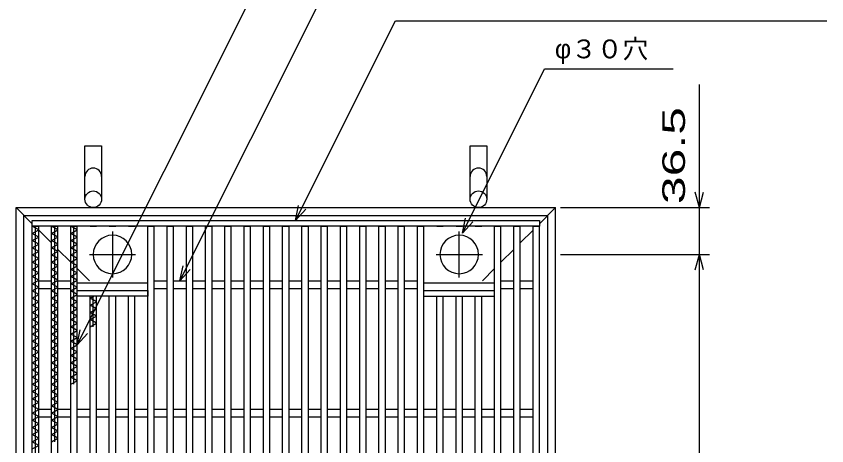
# Model space of a CAD drawing. Units: millimetres, scale not verified. Extents: x -1456 to 1385, y -1026 to 843.
# Drawn here: x -890 to -259, y 143 to 478 of the extents above; entities that cross this region are included whole.
import ezdxf
from ezdxf.enums import TextEntityAlignment as Align

# ---------------------------------------------------------------- set-up
doc = ezdxf.new("R2010")
doc.units = ezdxf.units.MM
doc.header["$LTSCALE"] = 8
doc.linetypes.add('CHAIN', pattern=[18.5, 12, -1.5, 3.5, -1.5])
doc.linetypes.add('DASHED', pattern=[7.5, 6, -1.5])
for name, color, linetype, lineweight in [('16', 3, 'Continuous', 25), ('19', 6, 'Continuous', 25), ('22', 4, 'Continuous', 25)]:
    doc.layers.add(name, color=color, linetype=linetype, lineweight=lineweight)
doc.styles.add('ベクトル', font='')
doc.styles.get('ベクトル').set_extended_font_data('ベクトル')

msp = doc.modelspace()

# ---------------------------------------------------------------- linework, layer by layer
at = {"layer": '16'}
for p, q in [((-878, 318.5), (-483, 318.5)), ((-878, 314), (-878, 318.5)), ((-483, 318.5), (-483, 314)), ((-483, 314), (-878, 314)), ((-878, -77), (-878, 314)), ((-878, 314), (-873, 314)), ((-873, 311.2), (-878, 314)), ((-878, 308.4), (-873, 311.2)), ((-875.5, 101.2), (-875.5, 314)), ((-873, -77), (-873, 314)), ((-863, -77), (-863, 314)), ((-863, 314), (-858, 314)), ((-858, 311.2), (-863, 314)), ((-863, 308.4), (-858, 311.2)), ((-860.5, 146), (-860.5, 314)), ((-858, -77), (-858, 314)), ((-848, -77), (-848, 314)), ((-848, 314), (-843, 314)), ((-843, 311.2), (-848, 314)), ((-848, 308.4), (-843, 311.2)), ((-845.5, 190.8), (-845.5, 314)), ((-843, -77), (-843, 314)), ((-833, 314), (-828, 314)), ((-818, 314), (-813, 314)), ((-803, 314), (-798, 314)), ((-788, -77), (-788, 314)), ((-788, 314), (-783, 314)), ((-783, -77), (-783, 314)), ((-773, -77), (-773, 314)), ((-773, 314), (-768, 314)), ((-768, -77), (-768, 314)), ((-758, -77), (-758, 314)), ((-758, 314), (-753, 314)), ((-753, -77), (-753, 314)), ((-743, -77), (-743, 314)), ((-743, 314), (-738, 314)), ((-738, -77), (-738, 314)), ((-728, -77), (-728, 314)), ((-728, 314), (-723, 314)), ((-723, -77), (-723, 314)), ((-713, -77), (-713, 314)), ((-713, 314), (-708, 314)), ((-708, -77), (-708, 314)), ((-698, -77), (-698, 314)), ((-698, 314), (-693, 314)), ((-693, -77), (-693, 314)), ((-683, -77), (-683, 314)), ((-683, 314), (-678, 314)), ((-678, -77), (-678, 314)), ((-668, -77), (-668, 314)), ((-668, 314), (-663, 314)), ((-663, -77), (-663, 314)), ((-653, -77), (-653, 314)), ((-653, 314), (-648, 314)), ((-648, -77), (-648, 314)), ((-638, -77), (-638, 314)), ((-638, 314), (-633, 314)), ((-633, -77), (-633, 314)), ((-623, -77), (-623, 314)), ((-623, 314), (-618, 314)), ((-618, -77), (-618, 314)), ((-608, -77), (-608, 314)), ((-608, 314), (-603, 314)), ((-603, -77), (-603, 314)), ((-593, -77), (-593, 314)), ((-593, 314), (-588, 314)), ((-588, -77), (-588, 314)), ((-578, -77), (-578, 314)), ((-578, 314), (-573, 314)), ((-573, -77), (-573, 314)), ((-563, 314), (-558, 314)), ((-548, 314), (-543, 314)), ((-533, 314), (-528, 314)), ((-518, -77), (-518, 314)), ((-518, 314), (-513, 314)), ((-513, -77), (-513, 314)), ((-503, -77), (-503, 314)), ((-503, 314), (-498, 314)), ((-498, -77), (-498, 314)), ((-488, -77), (-488, 314)), ((-488, 314), (-483, 314)), ((-483, -77), (-483, 314)), ((-873, 305.6), (-878, 308.4)), ((-878, 302.8), (-873, 305.6)), ((-858, 305.6), (-863, 308.4)), ((-863, 302.8), (-858, 305.6)), ((-843, 305.6), (-848, 308.4)), ((-848, 302.8), (-843, 305.6)), ((-873, 300), (-878, 302.8)), ((-878, 297.2), (-873, 300)), ((-873, 294.4), (-878, 297.2)), ((-858, 300), (-863, 302.8)), ((-863, 297.2), (-858, 300)), ((-858, 294.4), (-863, 297.2)), ((-843, 300), (-848, 302.8)), ((-848, 297.2), (-843, 300)), ((-843, 294.4), (-848, 297.2)), ((-878, 291.6), (-873, 294.4)), ((-873, 288.8), (-878, 291.6)), ((-863, 291.6), (-858, 294.4)), ((-858, 288.8), (-863, 291.6)), ((-848, 291.6), (-843, 294.4)), ((-843, 288.8), (-848, 291.6)), ((-878, 286), (-873, 288.8)), ((-873, 283.2), (-878, 286)), ((-863, 286), (-858, 288.8)), ((-858, 283.2), (-863, 286)), ((-848, 286), (-843, 288.8)), ((-843, 283.2), (-848, 286)), ((-878, 280.4), (-873, 283.2)), ((-873, 277.6), (-878, 280.4)), ((-863, 280.4), (-858, 283.2)), ((-858, 277.6), (-863, 280.4)), ((-848, 280.4), (-843, 283.2)), ((-843, 277.6), (-848, 280.4)), ((-878, 274.8), (-873, 277.6)), ((-873, 272), (-878, 274.8)), ((-878, 269.2), (-873, 272)), ((-873, 271.5), (-863, 271.5)), ((-863, 274.8), (-858, 277.6)), ((-858, 272), (-863, 274.8)), ((-863, 269.2), (-858, 272)), ((-858, 271.5), (-848, 271.5)), ((-848, 274.8), (-843, 277.6)), ((-843, 272), (-848, 274.8)), ((-848, 269.2), (-843, 272)), ((-783, 271.5), (-773, 271.5)), ((-768, 271.5), (-758, 271.5)), ((-753, 271.5), (-743, 271.5)), ((-738, 271.5), (-728, 271.5)), ((-723, 271.5), (-713, 271.5)), ((-708, 271.5), (-698, 271.5)), ((-693, 271.5), (-683, 271.5)), ((-678, 271.5), (-668, 271.5)), ((-663, 271.5), (-653, 271.5)), ((-648, 271.5), (-638, 271.5)), ((-633, 271.5), (-623, 271.5)), ((-618, 271.5), (-608, 271.5)), ((-603, 271.5), (-593, 271.5)), ((-588, 271.5), (-578, 271.5)), ((-513, 271.5), (-503, 271.5)), ((-498, 271.5), (-488, 271.5)), ((-873, 266.4), (-878, 269.2)), ((-878, 263.6), (-873, 266.4)), ((-873, 265.5), (-863, 265.5)), ((-858, 266.4), (-863, 269.2)), ((-863, 263.6), (-858, 266.4)), ((-858, 265.5), (-848, 265.5)), ((-843, 266.4), (-848, 269.2)), ((-848, 263.6), (-843, 266.4)), ((-843, 270), (-788, 270)), ((-783, 265.5), (-773, 265.5)), ((-768, 265.5), (-758, 265.5)), ((-753, 265.5), (-743, 265.5)), ((-738, 265.5), (-728, 265.5)), ((-723, 265.5), (-713, 265.5)), ((-708, 265.5), (-698, 265.5)), ((-693, 265.5), (-683, 265.5)), ((-678, 265.5), (-668, 265.5)), ((-663, 265.5), (-653, 265.5)), ((-648, 265.5), (-638, 265.5)), ((-633, 265.5), (-623, 265.5)), ((-618, 265.5), (-608, 265.5)), ((-603, 265.5), (-593, 265.5)), ((-588, 265.5), (-578, 265.5)), ((-573, 270), (-518, 270)), ((-513, 265.5), (-503, 265.5)), ((-498, 265.5), (-488, 265.5)), ((-873, 260.8), (-878, 263.6)), ((-878, 258), (-873, 260.8)), ((-858, 260.8), (-863, 263.6)), ((-863, 258), (-858, 260.8)), ((-843, 260.8), (-848, 263.6)), ((-848, 258), (-843, 260.8)), ((-843, 264), (-788, 264)), ((-843, 259.5), (-843, 264)), ((-788, 259.5), (-843, 259.5)), ((-833, -22.5), (-833, 259.5)), ((-833, 258), (-830.32, 259.5)), ((-830.5, 235.6), (-830.5, 259.5)), ((-828, -22.5), (-828, 259.5)), ((-818, -22.5), (-818, 259.5)), ((-813, -22.5), (-813, 259.5)), ((-803, -22.5), (-803, 259.5)), ((-798, -22.5), (-798, 259.5)), ((-788, 264), (-788, 259.5)), ((-573, 264), (-518, 264)), ((-573, 259.5), (-573, 264)), ((-573, 259.5), (-518, 259.5)), ((-563, -22.5), (-563, 259.5)), ((-558, -22.5), (-558, 259.5)), ((-548, -22.5), (-548, 259.5)), ((-543, -22.5), (-543, 259.5)), ((-533, -22.5), (-533, 259.5)), ((-528, -22.5), (-528, 259.5)), ((-518, 259.5), (-518, 264)), ((-873, 255.2), (-878, 258)), ((-878, 252.4), (-873, 255.2)), ((-858, 255.2), (-863, 258)), ((-863, 252.4), (-858, 255.2)), ((-843, 255.2), (-848, 258)), ((-848, 252.4), (-843, 255.2)), ((-828, 255.2), (-833, 258)), ((-833, 252.4), (-828, 255.2)), ((-873, 249.6), (-878, 252.4)), ((-878, 246.8), (-873, 249.6)), ((-873, 244), (-878, 246.8)), ((-858, 249.6), (-863, 252.4)), ((-863, 246.8), (-858, 249.6)), ((-858, 244), (-863, 246.8)), ((-843, 249.6), (-848, 252.4)), ((-848, 246.8), (-843, 249.6)), ((-843, 244), (-848, 246.8)), ((-828, 249.6), (-833, 252.4)), ((-833, 246.8), (-828, 249.6)), ((-828, 244), (-833, 246.8)), ((-878, 241.2), (-873, 244)), ((-873, 238.4), (-878, 241.2)), ((-863, 241.2), (-858, 244)), ((-858, 238.4), (-863, 241.2)), ((-848, 241.2), (-843, 244)), ((-843, 238.4), (-848, 241.2)), ((-833, 241.2), (-828, 244)), ((-828, 238.4), (-833, 241.2)), ((-878, 235.6), (-873, 238.4)), ((-873, 232.8), (-878, 235.6)), ((-863, 235.6), (-858, 238.4)), ((-858, 232.8), (-863, 235.6)), ((-848, 235.6), (-843, 238.4)), ((-843, 232.8), (-848, 235.6)), ((-833, 235.6), (-828, 238.4)), ((-878, 230), (-873, 232.8)), ((-873, 227.2), (-878, 230)), ((-863, 230), (-858, 232.8)), ((-858, 227.2), (-863, 230)), ((-848, 230), (-843, 232.8)), ((-843, 227.2), (-848, 230)), ((-878, 224.4), (-873, 227.2)), ((-873, 221.6), (-878, 224.4)), ((-878, 218.8), (-873, 221.6)), ((-863, 224.4), (-858, 227.2)), ((-858, 221.6), (-863, 224.4)), ((-863, 218.8), (-858, 221.6)), ((-848, 224.4), (-843, 227.2)), ((-843, 221.6), (-848, 224.4)), ((-848, 218.8), (-843, 221.6)), ((-873, 216), (-878, 218.8)), ((-878, 213.2), (-873, 216)), ((-858, 216), (-863, 218.8)), ((-863, 213.2), (-858, 216)), ((-843, 216), (-848, 218.8)), ((-848, 213.2), (-843, 216)), ((-873, 210.4), (-878, 213.2)), ((-878, 207.6), (-873, 210.4)), ((-858, 210.4), (-863, 213.2)), ((-863, 207.6), (-858, 210.4)), ((-843, 210.4), (-848, 213.2)), ((-848, 207.6), (-843, 210.4)), ((-873, 204.8), (-878, 207.6)), ((-878, 202), (-873, 204.8)), ((-873, 199.2), (-878, 202)), ((-858, 204.8), (-863, 207.6)), ((-863, 202), (-858, 204.8)), ((-858, 199.2), (-863, 202)), ((-843, 204.8), (-848, 207.6)), ((-848, 202), (-843, 204.8)), ((-843, 199.2), (-848, 202)), ((-878, 196.4), (-873, 199.2)), ((-873, 193.6), (-878, 196.4)), ((-863, 196.4), (-858, 199.2)), ((-858, 193.6), (-863, 196.4)), ((-848, 196.4), (-843, 199.2)), ((-843, 193.6), (-848, 196.4)), ((-878, 190.8), (-873, 193.6)), ((-873, 188), (-878, 190.8)), ((-863, 190.8), (-858, 193.6)), ((-858, 188), (-863, 190.8)), ((-848, 190.8), (-843, 193.6)), ((-878, 185.2), (-873, 188)), ((-873, 182.4), (-878, 185.2)), ((-863, 185.2), (-858, 188)), ((-858, 182.4), (-863, 185.2)), ((-878, 179.6), (-873, 182.4)), ((-873, 176.8), (-878, 179.6)), ((-878, 174), (-873, 176.8)), ((-863, 179.6), (-858, 182.4)), ((-858, 176.8), (-863, 179.6)), ((-863, 174), (-858, 176.8)), ((-873, 171.2), (-878, 174)), ((-878, 168.4), (-873, 171.2)), ((-873, 171.5), (-863, 171.5)), ((-858, 171.2), (-863, 174)), ((-863, 168.4), (-858, 171.2)), ((-858, 171.5), (-848, 171.5)), ((-843, 171.5), (-833, 171.5)), ((-828, 171.5), (-818, 171.5)), ((-813, 171.5), (-803, 171.5)), ((-798, 171.5), (-788, 171.5)), ((-783, 171.5), (-773, 171.5)), ((-768, 171.5), (-758, 171.5)), ((-753, 171.5), (-743, 171.5)), ((-738, 171.5), (-728, 171.5)), ((-723, 171.5), (-713, 171.5)), ((-708, 171.5), (-698, 171.5)), ((-693, 171.5), (-683, 171.5)), ((-678, 171.5), (-668, 171.5)), ((-663, 171.5), (-653, 171.5)), ((-648, 171.5), (-638, 171.5)), ((-633, 171.5), (-623, 171.5)), ((-618, 171.5), (-608, 171.5)), ((-603, 171.5), (-593, 171.5)), ((-588, 171.5), (-578, 171.5)), ((-573, 171.5), (-563, 171.5)), ((-558, 171.5), (-548, 171.5)), ((-543, 171.5), (-533, 171.5)), ((-528, 171.5), (-518, 171.5)), ((-513, 171.5), (-503, 171.5)), ((-498, 171.5), (-488, 171.5)), ((-873, 165.6), (-878, 168.4)), ((-878, 162.8), (-873, 165.6)), ((-873, 165.5), (-863, 165.5)), ((-858, 165.6), (-863, 168.4)), ((-863, 162.8), (-858, 165.6)), ((-858, 165.5), (-848, 165.5)), ((-843, 165.5), (-833, 165.5)), ((-828, 165.5), (-818, 165.5)), ((-813, 165.5), (-803, 165.5)), ((-798, 165.5), (-788, 165.5)), ((-783, 165.5), (-773, 165.5)), ((-768, 165.5), (-758, 165.5)), ((-753, 165.5), (-743, 165.5)), ((-738, 165.5), (-728, 165.5)), ((-723, 165.5), (-713, 165.5)), ((-708, 165.5), (-698, 165.5)), ((-693, 165.5), (-683, 165.5)), ((-678, 165.5), (-668, 165.5)), ((-663, 165.5), (-653, 165.5)), ((-648, 165.5), (-638, 165.5)), ((-633, 165.5), (-623, 165.5)), ((-618, 165.5), (-608, 165.5)), ((-603, 165.5), (-593, 165.5)), ((-588, 165.5), (-578, 165.5)), ((-573, 165.5), (-563, 165.5)), ((-558, 165.5), (-548, 165.5)), ((-543, 165.5), (-533, 165.5)), ((-528, 165.5), (-518, 165.5)), ((-513, 165.5), (-503, 165.5)), ((-498, 165.5), (-488, 165.5)), ((-873, 160), (-878, 162.8)), ((-878, 157.2), (-873, 160)), ((-858, 160), (-863, 162.8)), ((-863, 157.2), (-858, 160)), ((-873, 154.4), (-878, 157.2)), ((-878, 151.6), (-873, 154.4)), ((-873, 148.8), (-878, 151.6)), ((-858, 154.4), (-863, 157.2)), ((-863, 151.6), (-858, 154.4)), ((-858, 148.8), (-863, 151.6)), ((-878, 146), (-873, 148.8)), ((-873, 143.2), (-878, 146)), ((-863, 146), (-858, 148.8)), ((-878, 140.4), (-873, 143.2))]:
    msp.add_line(p, q, dxfattribs=at)
at = {"layer": '16', "linetype": 'CHAIN'}
for p, q in [((-815.5, 310), (-815.5, 274)), ((-545.5, 274), (-545.5, 310)), ((-833.5, 292), (-797.5, 292)), ((-563.5, 292), (-527.5, 292))]:
    msp.add_line(p, q, dxfattribs=at)
at = {"layer": '16'}
for centre, start, end in [((-815.5, 292), 90, 270), ((-815.5, 292), 270, 90), ((-545.5, 292), 90, 270), ((-545.5, 292), 270, 90)]:
    msp.add_arc(centre, 15, start, end, dxfattribs=at)
at = {"layer": '19'}
for p, q in [((-837, 335), (-837, 376.62)), ((-837, 376.62), (-824, 376.62)), ((-824, 376.62), (-824, 335)), ((-537, 335), (-537, 376.62)), ((-537, 376.62), (-524, 376.62)), ((-524, 376.62), (-524, 335)), ((-890.5, 328.5), (-470.5, 328.5)), ((-890.5, -91.5), (-890.5, 328.5)), ((-470.5, -91.5), (-470.5, 328.5)), ((-884.5, 322.5), (-476.5, 322.5)), ((-884.5, -85.5), (-884.5, 322.5)), ((-476.5, -85.5), (-476.5, 322.5))]:
    msp.add_line(p, q, dxfattribs=at)
at = {"layer": '19', "linetype": 'DASHED'}
for p, q in [((-878, 316), (-890.5, 328.5)), ((-483, 316), (-470.5, 328.5)), ((-863, 301), (-873, 311)), ((-498, 301), (-488, 311)), ((-848, 286), (-858, 296)), ((-513, 286), (-503, 296)), ((-833.5, 271.5), (-843, 281)), ((-527.5, 271.5), (-518, 281))]:
    msp.add_line(p, q, dxfattribs=at)
at = {"layer": '19'}
for centre in [(-830.5, 335), (-530.5, 335)]:
    msp.add_circle(centre, 6.5, dxfattribs=at)
for centre in [(-830.5, 352.84), (-530.5, 352.84)]:
    msp.add_arc(centre, 6.5, 0, 180, dxfattribs=at)
at = {"layer": '22'}
for p, q in [((-843, 221.5), (-680.25, 547)), ((-763, 271.5), (-642.75, 512)), ((-673, 318.5), (-595.25, 474)), ((-595.25, 474), (-259.25, 474)), ((-543, 308.6), (-479, 436.6)), ((-479, 436.6), (-379, 436.6)), ((-358.5, 328.5), (-358.5, 424.5)), ((-358.5, 328.5), (-361.7, 340.5)), ((-358.5, 328.5), (-355.3, 340.5)), ((-673, 318.5), (-670.6, 330.18)), ((-466.5, 328.5), (-350.5, 328.5)), ((-358.5, 292), (-358.5, 328.5)), ((-673, 318.5), (-665, 327.3)), ((-543, 308.6), (-540.6, 320.28)), ((-543, 308.6), (-535, 317.4)), ((-466.5, 292), (-350.5, 292)), ((-361.7, 280), (-358.5, 292)), ((-355.3, 280), (-358.5, 292)), ((-358.5, -55), (-358.5, 292)), ((-763, 271.5), (-760.6, 283.18)), ((-763, 271.5), (-755, 280.3)), ((-843, 221.5), (-840.6, 233.18)), ((-843, 221.5), (-835, 230.3))]:
    msp.add_line(p, q, dxfattribs=at)

# ---------------------------------------------------------------- texts
at = {"layer": '22', "color": 2, "style": 'ベクトル'}
msp.add_text('φ３０穴', height=14.66, dxfattribs=at).set_placement((-471, 452.2), align=Align.MIDDLE_LEFT)
at = {"layer": '22', "color": 2, "style": 'ベクトル', "width": 1.65}
msp.add_text(' 36.5 ', height=17.6, rotation=90, dxfattribs=at).set_placement((-378.5, 320.5), align=Align.MIDDLE_LEFT)

doc.saveas('drawing.dxf')
